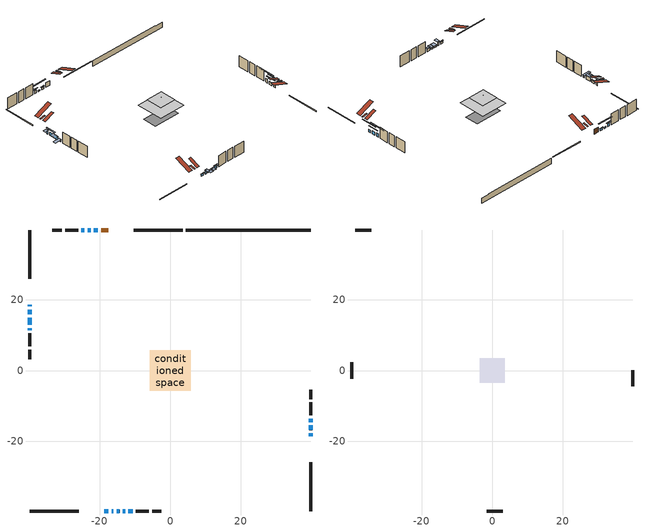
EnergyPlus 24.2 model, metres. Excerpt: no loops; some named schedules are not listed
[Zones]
conditioned space
 floor adiabatic (AdiabaticFloorConstruction): -5.8,-5.8 -5.8,5.8 5.8,5.8 5.8,-5.8 z3.05
 floor foundation (Slab1 construction): -5.87,-2.97 -5.87,2.97 5.87,2.97 5.87,-2.97 z-1.83
 wall outside (RimJoist1 construction): 3.52,39.81 -10.35,39.81 / -39.81,-39.81 -25.94,-39.81 / -39.81,39.81 -39.81,25.94 / 39.81,-39.81 39.81,-25.94 z0.61:0.91
 wall outside (AdiabaticWallConstruction 1): -17.64,39.81 -19.61,39.81 z0.61:2.64
 wall outside (AdiabaticWallConstruction): -39.81,18.65 -39.81,18.17 / -16.6,-39.81 -16.12,-39.81 / 39.81,-14.61 39.81,-13.64 z0.61:2.21; 39.81,-18.65 39.81,-17.79 z0.61:1.63; -39.81,17.24 -39.81,15.91 / 39.81,-16.86 39.81,-15.53 z0.61:1.93; -18.65,-39.81 -17.53,-39.81 / -20.53,39.81 -21.65,39.81 z0.61:1.37; -22.58,39.81 -23.4,39.81 / -15.19,-39.81 -14.38,-39.81 z0.61:1.15; -24.32,39.81 -25.19,39.81 z0.61:1.83; -39.81,14.99 -39.81,12.9 z0.61:2.13; -13.45,-39.81 -12.79,-39.81 z0.61:1.27; -39.81,11.98 -39.81,11.42 z0.61:1.43; -11.86,-39.81 -10.69,-39.81 z0.61:1.78
 wall outside (Wall1 construction): -26.11,39.81 -29.8,39.81 / -9.76,-39.81 -6.08,-39.81 / -39.81,10.49 -39.81,6.8 / 39.81,-12.71 39.81,-9.03 z0.61:5.49
 wall outside (Wall2 construction): -30.73,39.81 -33.38,39.81 / -5.15,-39.81 -2.5,-39.81 / -39.81,5.87 -39.81,3.23 / 39.81,-8.1 39.81,-5.45 z0.61:5.49
 wall foundation (FoundationWall1 construction): 4.45,39.81,-1.83 4.45,39.81,0.61 36.27,39.81,0.61 36.27,39.81,0.36 39.81,39.81,0.36 39.81,39.81,-1.83
 window (WindowConstruction 10): -39.81,18.65 -39.81,18.17 z0.61:2.21
 window (WindowConstruction 5): 39.81,-18.65 39.81,-17.79 z0.61:1.62
 window (WindowConstruction 6): -39.81,17.24 -39.81,15.92 z0.61:1.93
 window (WindowConstruction 7): -18.65,-39.81 -17.53,-39.81 z0.61:1.37
 window (WindowConstruction 8): 39.81,-16.86 39.81,-15.53 z0.61:1.93
 window (WindowConstruction 9): -20.53,39.81 -21.65,39.81 z0.61:1.37
 window (WindowConstruction 13): -22.58,39.81 -23.39,39.81 z0.61:1.14
 window (WindowConstruction 11): -16.6,-39.81 -16.12,-39.81 z0.61:2.21
 window (WindowConstruction 14): -15.19,-39.81 -14.38,-39.81 z0.61:1.14
 window (WindowConstruction 12): 39.81,-14.61 39.81,-13.64 z0.61:2.21
 window (WindowConstruction): -24.32,39.81 -25.19,39.81 z0.61:1.83
 window (WindowConstruction 1): -39.81,14.99 -39.81,12.9 z0.61:2.13
 window (WindowConstruction 2): -13.45,-39.81 -12.79,-39.81 z0.61:1.27
 window (WindowConstruction 3): -39.81,11.98 -39.81,11.42 z0.61:1.42
 window (WindowConstruction 4): -11.86,-39.81 -10.69,-39.81 z0.61:1.78
 door (Door): -17.64,39.81 -19.61,39.81 z0.61:2.64
 ceiling adiabatic (AdiabaticFloorConstruction): 5.8,-5.8 5.8,5.8 -5.8,5.8 -5.8,-5.8 z3.05
 roof outside (Roof3 construction): -16.71,39.81,5.49 -16.71,35.45,7.3 -15.53,35.45,7.3 -15.53,39.81,5.49; -19.58,-39.81,5.49 -19.58,-35.45,7.3 -20.76,-35.45,7.3 -20.76,-39.81,5.49; -39.81,19.58,5.49 -35.45,19.58,7.3 -35.45,20.76,7.3 -39.81,20.76,5.49; 39.81,-19.58,5.49 35.45,-19.58,7.3 35.45,-20.76,7.3 39.81,-20.76,5.49
attic - vented
 floor to conditioned space (Floor1 construction Reversed): -3.54,-3.54 -3.54,3.54 3.54,3.54 3.54,-3.54 z5.49
 floor to conditioned space (Floor2 construction Reversed): -1.08,-1.08 -1.08,1.08 1.08,1.08 1.08,-1.08 z5.49
 wall outside (Wall3 construction): -34.3,39.81 -38.88,39.81 / -1.57,-39.81 3,-39.81 / -39.81,2.3 -39.81,-2.28 / 39.81,-4.52 39.81,0.05 z0.61:5.49
 roof outside (Roof1 construction): -13.12,39.81,5.49 -13.12,33,8.32 -11.28,33,8.32 -11.28,39.81,5.49; -23.16,-39.81,5.49 -23.16,-33,8.32 -25.01,-33,8.32 -25.01,-39.81,5.49; -39.81,23.16,5.49 -33,23.16,8.32 -33,25.01,8.32 -39.81,25.01,5.49; 39.81,-23.16,5.49 33,-23.16,8.32 33,-25.01,8.32 39.81,-25.01,5.49
 roof outside (Roof2 construction): -14.6,39.81,5.49 -14.6,37.68,6.02 -14.05,37.68,6.02 -14.05,39.81,5.49; -21.69,-39.81,5.49 -21.69,-37.68,6.02 -22.23,-37.68,6.02 -22.23,-39.81,5.49; -39.81,21.69,5.49 -37.68,21.69,6.02 -37.68,22.23,6.02 -39.81,22.23,5.49; 39.81,-21.69,5.49 37.68,-21.69,6.02 37.68,-22.23,6.02 39.81,-22.23,5.49
shading: -39.81,17.87 -39.81,18.95 -41.33,18.95 -41.33,17.87 z2.51; 39.81,-14.74 39.81,-21.7 40.11,-21.7 40.11,-14.74 z4.68; -39.81,14.39 -39.81,18.76 -40.11,18.76 -40.11,14.39 z3.45; -17.23,-39.81 -18.95,-39.81 -18.95,-40.11 -17.23,-40.11 z1.67; 39.81,-14.01 39.81,-18.38 40.11,-18.38 40.11,-14.01 z3.45; -21.95,39.81 -20.24,39.81 -20.24,40.11 -21.95,40.11 z1.67; -26.44,39.81 -19.53,39.81 -19.53,40.11 -26.44,40.11 z4.19; -15.82,-39.81 -16.9,-39.81 -16.9,-41.33 -15.82,-41.33 z2.51; -14.08,-39.81 -15.49,-39.81 -15.49,-41.33 -14.08,-41.33 z1.44; 39.81,-10.59 39.81,-17.66 40.11,-17.66 40.11,-10.59 z5.26; -25.8,39.81 -23.71,39.81 -23.71,40.11 -25.8,40.11 z2.44; -39.81,12.61 -39.81,15.28 -41.33,15.28 -41.33,12.61 z2.43; -12.49,-39.81 -13.75,-39.81 -13.75,-41.33 -12.49,-41.33 z1.57; -39.81,11.12 -39.81,12.27 -42.86,12.27 -42.86,11.12 z1.72; -10.39,-39.81 -12.16,-39.81 -12.16,-40.42 -10.39,-40.42 z2.08
[Building]
Building 1: Terrain=Suburbs
[Site:Location]
Quebec Intl AP_QC: Latitude {deg}=46.8; Longitude {deg}=-71.38; Time Zone {hr}=-5; Elevation {m}=74; Keep Site Location Information=Yes
[Site:GroundTemperature:Shallow]
0.0108218, -2.24938, -2.43038, -1.3578, 2.94801, 7.23376, 10.9493, 13.303, 13.5029, 11.5886, 7.96783, 3.81355
[Site:WaterMainsTemperature]
Calculation Method=Schedule; Temperature Schedule=mains temperature schedule
[Material] Roughness=Rough; Thermal Absorptance=0.9
Name | Thickness {m} | Conductivity {W/m-K} | Density {kg/m3} | Specific Heat {J/kg-K} | Solar Absorptance | Visible Absorptance
asphalt or fiberglass shingles | 0.00635 | 0.162714 | 1121.4 | 1465.45 | 0.4 | 0.4
ceiling loosefill ins | 0.169333 | 0.0480833 | 16.02 | 1046.75 | 0.7 | 0.7
ceiling stud and cavity | 0.1397 | 0.0765803 | 65.682 | 1177.47 | 0.7 | 0.7
ceiling stud and cavity 1 | 0.1397 | 0.0771013 | 65.682 | 1177.47 | 0.7 | 0.7
concrete 4.0 in. | 0.1016 | 1.803125 | 2242.8 | 837.4 | 0.7 | 0.7
concrete 8.0 in. | 0.2032 | 1.803125 | 2242.8 | 837.4 | 0.7 | 0.7
door material | 0.04445 | 0.053851 | 512.64 | 1214.23 | 0.7 | 0.7
exterior vertical ins | 0.0536725 | 0.029427 | 32.04 | 1214.23 | 0.7 | 0.7
floor covering | 0.0127 | 0.0433444 | 54.468 | 1339.84 | 0.6 | 0.6
floor rigid ins; wall rigid ins 1 | 0.512978 | 0.029427 | 32.04 | 1214.23 | 0.7 | 0.7
floor stud and cavity | 0.1397 | 1.75129 | 37.0049 | 1207.88 | 0.7 | 0.7
furniture material conditioned space 1 | 0.1524 | 0.115458 | 640.8 | 1214.23 | 0.6 | 0.6
gypsum board | 0.0127 | 0.160291 | 801 | 837.4 | 0.6 | 0.6
gypsum board 1 | 0.0127 | 0.160291 | 801 | 837.4 | 0.7 | 0.7
osb sheathing 0.5 in. | 0.0127 | 0.115458 | 512.64 | 1214.23 | 0.7 | 0.7
osb sheathing 0.75 in. | 0.01905 | 0.115458 | 512.64 | 1214.23 | 0.7 | 0.7
osb sheathing 2.0 in. | 0.0508 | 0.115458 | 512.64 | 1214.23 | 0.7 | 0.7
rim joist rigid ins; wall rigid ins | 0.051816 | 0.029427 | 32.04 | 1214.23 | 0.7 | 0.7
rim joist stud and cavity | 0.0508 | 0.04374 | 125.044 | 1163.47 | 0.6 | 0.6
roof rigid ins | 0.103632 | 0.029427 | 32.04 | 1214.23 | 0.7 | 0.7
roof stud and cavity | 0.2032 | 0.176859 | 78.34581 | 1123.46 | 0.7 | 0.7
slab rigid ins | 0.0259096 | 0.029427 | 32.04 | 1214.23 | 0.7 | 0.7
wall stud and cavity | 0.1397 | 0.14193 | 139.0536 | 1170.24 | 0.7 | 0.7
wall stud and cavity 1 | 0.1397 | 0.150263 | 139.0536 | 1170.24 | 0.7 | 0.7
wall stud and cavity 2 | 0.0889 | 6.1454 | 50.32683 | 1063.81 | 0.6 | 0.6
wall stud and cavity 3 | 0.0889 | 0.380278 | 52.3479 | 1209.89 | 0.7 | 0.7
wall stud and cavity 4 | 0.0889 | 0.391764 | 83.0341 | 1211.67 | 0.7 | 0.7
wood siding | 0.0254 | 0.102417 | 544.68 | 1172.36 | 0.4 | 0.4
wood siding 1 | 0.00254 | 0.102417 | 544.68 | 1172.36 | 0.4 | 0.4
wood siding 2; wood siding 3; wood siding 4 | 0.0254 | 0.102417 | 544.68 | 1172.36 | 0.7 | 0.7
[WindowMaterial:SimpleGlazingSystem]
Name | U-Factor {W/m2-K} | Solar Heat Gain Coefficient
WindowMaterial | 2.84808 | 0.57
WindowMaterial 1 | 2.77314 | 0.65
WindowMaterial 2 | 2.881585 | 0.59
WindowMaterial 3 | 2.92303 | 0.48
WindowMaterial 4 | 2.824805 | 0.6
WindowMaterial 5 | 2.86058 | 0.56
WindowMaterial 6 | 2.87534 | 0.54
WindowMaterial 7 | 2.92644 | 0.48
WindowMaterial 8 | 2.986628 | 0.61
WindowMaterial 9 | 2.98209 | 0.43
[Construction]
AdiabaticFloorConstruction: floor stud and cavity, floor rigid ins, osb sheathing 0.75 in., floor covering
AdiabaticWallConstruction: wood siding 3, wall rigid ins 1, wall stud and cavity 3, gypsum board
AdiabaticWallConstruction 1: wood siding 4, wall rigid ins 1, wall stud and cavity 3, gypsum board
Door: door material
Floor1 construction Reversed: gypsum board, ceiling stud and cavity, ceiling loosefill ins
Floor2 construction Reversed: gypsum board, ceiling stud and cavity 1, ceiling loosefill ins
FoundationWall1 construction: concrete 8.0 in., gypsum board 1
furniture construction conditioned space 1: furniture material conditioned space 1
PartitionWallConstruction: gypsum board, wall stud and cavity 4, gypsum board
RimJoist1 construction: wood siding 2, rim joist rigid ins, osb sheathing 2.0 in., rim joist stud and cavity
Roof1 construction; Roof2 construction: asphalt or fiberglass shingles
Roof3 construction: asphalt or fiberglass shingles, roof rigid ins, osb sheathing 0.75 in., roof stud and cavity, gypsum board
Slab1 construction: slab rigid ins, concrete 4.0 in.
Wall1 construction: wood siding, wall rigid ins, osb sheathing 0.5 in., wall stud and cavity, gypsum board
Wall2 construction: wood siding, wall rigid ins, osb sheathing 0.5 in., wall stud and cavity 1, gypsum board
Wall3 construction: wood siding 1, wall stud and cavity 2
WindowConstruction: WindowMaterial
WindowConstruction 1: WindowMaterial 1
WindowConstruction 10; WindowConstruction 11; WindowConstruction 12: WindowMaterial 8
WindowConstruction 13; WindowConstruction 14: WindowMaterial 9
WindowConstruction 2: WindowMaterial 2
WindowConstruction 3: WindowMaterial 3
WindowConstruction 4: WindowMaterial 4
WindowConstruction 5: WindowMaterial 5
WindowConstruction 6; WindowConstruction 8: WindowMaterial 6
WindowConstruction 7; WindowConstruction 9: WindowMaterial 7
[Zone] Multiplier=1; Part of Total Floor Area=Yes
Name | Volume {m3}
attic - vented | 21.3923
conditioned space | 493.7
[Space]
Name | Zone | Volume {m3}
attic - vented 1 | attic - vented | 21.3923
conditioned space 1 | conditioned space | 493.7
[ZoneInfiltration:EffectiveLeakageArea]
infil attic - vented 1: Zone or Space=attic - vented 1; Schedule=Always On Discrete; Effective Air Leakage Area {cm2}=2024.12; Stack Coefficient=0.0005363; Wind Coefficient=1.56467e-05
[ZoneMixing]
whole house fan mix: Zone or Space=attic - vented; Schedule=Always On Continuous; Design Flow Rate Calculation Method=Flow/Zone; Design Flow Rate {m3/s}=0; Source Zone or Space=conditioned space
[SurfaceProperty:ExposedFoundationPerimeter]
Slab1: Exposed Perimeter Calculation Method=TotalExposedPerimeter; Total Exposed Perimeter {m}=35.357
[InternalMass] Zone or ZoneList=conditioned space; Space or SpaceList=conditioned space 1
Name | Construction | Surface Area {m2}
furniture mass conditioned space 1 | furniture construction conditioned space 1 | 81.7599
partition wall mass | PartitionWallConstruction | 204.4
[Lights]
interior lighting: Zone or ZoneList or Space or SpaceList=conditioned space 1; Schedule=interior lighting schedule; Design Level Calculation Method=LightingLevel; Lighting Level {W}=343.2; Return Air Fraction=0; Fraction Radiant=0.6; Fraction Visible=0.2; Fraction Replaceable=1
[People]
occupants: Zone or ZoneList or Space or SpaceList=conditioned space 1; Number of People Schedule=occupants schedule; Number of People Calculation Method=People; Number of People=3; Fraction Radiant=0.314171; Sensible Heat Fraction=0.56303; Activity Level Schedule=occupants activity schedule; Carbon Dioxide Generation Rate {m3/s-W}=0; Enable ASHRAE 55 Comfort Warnings=No; Mean Radiant Temperature Calculation Type=EnclosureAveraged
[ElectricEquipment] Zone or ZoneList or Space or SpaceList=conditioned space 1; Design Level Calculation Method=EquipmentLevel
Name | Schedule | Design Level {W} | Fraction Latent | Fraction Radiant | Fraction Lost
clothes dryer | clothes dryer schedule | 140.772 | 0.015 | 0.081 | 0.85
clothes washer | clothes washer schedule | 32.1985 | 0.03 | 0.162 | 0.7
cooking range | cooking range schedule | 215.147 | 0.08 | 0.432 | 0.2
dishwasher | dishwasher schedule | 66.8632 | 0.3 | 0.18 | 0.4
fridge | fridge schedule | 72.9452 | 0 | 0.6 | 0
mech vent bath fan 0 | mech vent bath fan 0 schedule | 25.1 | 0 | 0 | 1
mech vent bath fan 1 | mech vent bath fan 1 schedule | 25.1 | 0 | 0 | 1
mech vent house fan | mech vent house fan schedule | 0 | 0 | 0 | 1
mech vent house fan cfis | mech vent house fan cfis schedule | 0 | 0 | 0 | 0
mech vent range fan 0 | mech vent range fan 0 schedule | 57 | 0 | 0 | 1
misc plug loads | misc plug loads schedule | 494.7 | 0.045 | 0.513 | 0.1
whole house fan | Always On Discrete | 0 | 0 | 0 | 1
[OtherEquipment] Zone or ZoneList or Space or SpaceList=conditioned space 1; Design Level Calculation Method=EquipmentLevel
Name | Fuel Type | Schedule | Design Level {W} | Fraction Latent | Fraction Radiant | Fraction Lost
clothes dryer 1 | Electricity | clothes dryer schedule | 0 | 0.015 | 0.081 | 0.85
cooking range 1 | Electricity | cooking range schedule | 0 | 0.08 | 0.432 | 0.2
general water use latent | None | general water use schedule | 62.594 | 1 | 0 | 0
general water use sensible | None | general water use schedule | -61.6891 | 0 | 0.6 | 0
mech vent house fan latent load | None | Always On Discrete | 0 | 1 | 0 | 0
mech vent house fan sensible load | None | Always On Discrete | 0 | 0 | 0 | 0
water heater energy adjustment1 | Electricity | Always On Discrete | 0.01 | 0 | 0 | 1
[ZoneInfiltration:DesignFlowRate] Zone or ZoneList or Space or SpaceList=conditioned space 1; Schedule=Always On Discrete; Design Flow Rate Calculation Method=Flow/Zone; Design Flow Rate {m3/s}=0
infil flow; natural vent flow; whole house fan flow
[Foundation:Kiva]
Foundation Kiva 1: Initial Indoor Air Temperature {C}=18; Wall Height Above Grade {m}=0.609996; Wall Depth Below Slab {m}=0.2032; Custom Block Material Name 1=exterior vertical ins; Custom Block Depth 1 {m}=2.43998; Custom Block X Position 1 {m}=0.2159; Custom Block Z Position 1 {m}=0
[Foundation:Kiva:Settings]
Soil Conductivity {W/m-K}=0.849921; Soil Density {kg/m3}=1842.3; Soil Specific Heat {J/kg-K}=418.7; Ground Solar Absorptivity=0.9; Ground Thermal Absorptivity=0.9; Ground Surface Roughness {m}=0.03; Far-Field Width {m}=40; Deep-Ground Boundary Condition=ZeroFlux; Deep-Ground Depth {m}=40; Minimum Cell Dimension {m}=0.2; Maximum Cell Growth Coefficient=3; Simulation Timestep=Timestep
[Exterior:Lights]
exterior lighting: Schedule=exterior lighting schedule; Design Level {W}=75.6
[Schedule:Constant]
Name | Hourly Value
Always On Continuous; mech vent house fan schedule; mech vent house fan cfis schedule; Always On Discrete | 1
occupants activity schedule | 117.228
fridge schedule | 0
[Schedule:Week:Daily]
interior lighting schedule Week Rule - Jan1-Jan27: interior lighting schedule day, interior lighting schedule day, interior lighting schedule day, interior lighting schedule day, interior lighting schedule day, interior lighting schedule day, interior lighting schedule day, interior lighting schedule default day, interior lighting schedule default day, interior lighting schedule default day, interior lighting schedule default day, interior lighting schedule default day
interior lighting schedule Week Rule - Jan28-Feb3: interior lighting schedule day, interior lighting schedule day, interior lighting schedule day, interior lighting schedule day, interior lighting schedule day 1, interior lighting schedule day 1, interior lighting schedule day 1, interior lighting schedule default day, interior lighting schedule default day, interior lighting schedule default day, interior lighting schedule default day, interior lighting schedule default day
interior lighting schedule Week Rule - Feb4-Feb24: interior lighting schedule day 1, interior lighting schedule day 1, interior lighting schedule day 1, interior lighting schedule day 1, interior lighting schedule day 1, interior lighting schedule day 1, interior lighting schedule day 1, interior lighting schedule default day, interior lighting schedule default day, interior lighting schedule default day, interior lighting schedule default day, interior lighting schedule default day
interior lighting schedule Week Rule - Feb25-Mar3: interior lighting schedule day 1, interior lighting schedule day 1, interior lighting schedule day 1, interior lighting schedule day 1, interior lighting schedule day 2, interior lighting schedule day 2, interior lighting schedule day 2, interior lighting schedule default day, interior lighting schedule default day, interior lighting schedule default day, interior lighting schedule default day, interior lighting schedule default day
interior lighting schedule Week Rule - Mar4-Mar31: interior lighting schedule day 2, interior lighting schedule day 2, interior lighting schedule day 2, interior lighting schedule day 2, interior lighting schedule day 2, interior lighting schedule day 2, interior lighting schedule day 2, interior lighting schedule default day, interior lighting schedule default day, interior lighting schedule default day, interior lighting schedule default day, interior lighting schedule default day
interior lighting schedule Week Rule - Apr1-Apr28: interior lighting schedule day 3, interior lighting schedule day 3, interior lighting schedule day 3, interior lighting schedule day 3, interior lighting schedule day 3, interior lighting schedule day 3, interior lighting schedule day 3, interior lighting schedule default day, interior lighting schedule default day, interior lighting schedule default day, interior lighting schedule default day, interior lighting schedule default day
interior lighting schedule Week Rule - Apr29-May5: interior lighting schedule day 3, interior lighting schedule day 3, interior lighting schedule day 4, interior lighting schedule day 4, interior lighting schedule day 4, interior lighting schedule day 4, interior lighting schedule day 4, interior lighting schedule default day, interior lighting schedule default day, interior lighting schedule default day, interior lighting schedule default day, interior lighting schedule default day
interior lighting schedule Week Rule - May6-May26: interior lighting schedule day 4, interior lighting schedule day 4, interior lighting schedule day 4, interior lighting schedule day 4, interior lighting schedule day 4, interior lighting schedule day 4, interior lighting schedule day 4, interior lighting schedule default day, interior lighting schedule default day, interior lighting schedule default day, interior lighting schedule default day, interior lighting schedule default day
interior lighting schedule Week Rule - May27-Jun2: interior lighting schedule day 4, interior lighting schedule day 4, interior lighting schedule day 4, interior lighting schedule day 4, interior lighting schedule day 4, interior lighting schedule day 5, interior lighting schedule day 5, interior lighting schedule default day, interior lighting schedule default day, interior lighting schedule default day, interior lighting schedule default day, interior lighting schedule default day
interior lighting schedule Week Rule - Jun3-Jun30: interior lighting schedule day 5, interior lighting schedule day 5, interior lighting schedule day 5, interior lighting schedule day 5, interior lighting schedule day 5, interior lighting schedule day 5, interior lighting schedule day 5, interior lighting schedule default day, interior lighting schedule default day, interior lighting schedule default day, interior lighting schedule default day, interior lighting schedule default day
interior lighting schedule Week Rule - Jul1-Jul28: interior lighting schedule day 6, interior lighting schedule day 6, interior lighting schedule day 6, interior lighting schedule day 6, interior lighting schedule day 6, interior lighting schedule day 6, interior lighting schedule day 6, interior lighting schedule default day, interior lighting schedule default day, interior lighting schedule default day, interior lighting schedule default day, interior lighting schedule default day
interior lighting schedule Week Rule - Jul29-Aug4: interior lighting schedule day 6, interior lighting schedule day 6, interior lighting schedule day 6, interior lighting schedule day 7, interior lighting schedule day 7, interior lighting schedule day 7, interior lighting schedule day 7, interior lighting schedule default day, interior lighting schedule default day, interior lighting schedule default day, interior lighting schedule default day, interior lighting schedule default day
interior lighting schedule Week Rule - Aug5-Aug25: interior lighting schedule day 7, interior lighting schedule day 7, interior lighting schedule day 7, interior lighting schedule day 7, interior lighting schedule day 7, interior lighting schedule day 7, interior lighting schedule day 7, interior lighting schedule default day, interior lighting schedule default day, interior lighting schedule default day, interior lighting schedule default day, interior lighting schedule default day
interior lighting schedule Week Rule - Aug26-Sep1: interior lighting schedule day 7, interior lighting schedule day 7, interior lighting schedule day 7, interior lighting schedule day 7, interior lighting schedule day 7, interior lighting schedule day 7, interior lighting schedule day 8, interior lighting schedule default day, interior lighting schedule default day, interior lighting schedule default day, interior lighting schedule default day, interior lighting schedule default day
interior lighting schedule Week Rule - Sep2-Sep29: interior lighting schedule day 8, interior lighting schedule day 8, interior lighting schedule day 8, interior lighting schedule day 8, interior lighting schedule day 8, interior lighting schedule day 8, interior lighting schedule day 8, interior lighting schedule default day, interior lighting schedule default day, interior lighting schedule default day, interior lighting schedule default day, interior lighting schedule default day
interior lighting schedule Week Rule - Sep30-Oct6: interior lighting schedule day 8, interior lighting schedule day 9, interior lighting schedule day 9, interior lighting schedule day 9, interior lighting schedule day 9, interior lighting schedule day 9, interior lighting schedule day 9, interior lighting schedule default day, interior lighting schedule default day, interior lighting schedule default day, interior lighting schedule default day, interior lighting schedule default day
interior lighting schedule Week Rule - Oct7-Oct27: interior lighting schedule day 9, interior lighting schedule day 9, interior lighting schedule day 9, interior lighting schedule day 9, interior lighting schedule day 9, interior lighting schedule day 9, interior lighting schedule day 9, interior lighting schedule default day, interior lighting schedule default day, interior lighting schedule default day, interior lighting schedule default day, interior lighting schedule default day
interior lighting schedule Week Rule - Oct28-Nov3: interior lighting schedule day 9, interior lighting schedule day 9, interior lighting schedule day 9, interior lighting schedule day 9, interior lighting schedule day 10, interior lighting schedule day 10, interior lighting schedule day 10, interior lighting schedule default day, interior lighting schedule default day, interior lighting schedule default day, interior lighting schedule default day, interior lighting schedule default day
interior lighting schedule Week Rule - Nov4-Nov24: interior lighting schedule day 10, interior lighting schedule day 10, interior lighting schedule day 10, interior lighting schedule day 10, interior lighting schedule day 10, interior lighting schedule day 10, interior lighting schedule day 10, interior lighting schedule default day, interior lighting schedule default day, interior lighting schedule default day, interior lighting schedule default day, interior lighting schedule default day
interior lighting schedule Week Rule - Nov25-Dec1: interior lighting schedule day 10, interior lighting schedule day 10, interior lighting schedule day 10, interior lighting schedule day 10, interior lighting schedule day 10, interior lighting schedule day 10, interior lighting schedule day 11, interior lighting schedule default day, interior lighting schedule default day, interior lighting schedule default day, interior lighting schedule default day, interior lighting schedule default day
interior lighting schedule Week Rule - Dec2-Dec31: interior lighting schedule day 11, interior lighting schedule day 11, interior lighting schedule day 11, interior lighting schedule day 11, interior lighting schedule day 11, interior lighting schedule day 11, interior lighting schedule day 11, interior lighting schedule default day, interior lighting schedule default day, interior lighting schedule default day, interior lighting schedule default day, interior lighting schedule default day
occupants schedule Week Rule - Jan1-Dec31: occupants schedule day, occupants schedule day, occupants schedule day, occupants schedule day, occupants schedule day, occupants schedule day, occupants schedule day, occupants schedule default day, occupants schedule default day, occupants schedule default day, occupants schedule default day, occupants schedule default day
clothes dryer schedule Week Rule - Jan1-Dec31: clothes dryer schedule day, clothes dryer schedule day, clothes dryer schedule day, clothes dryer schedule day, clothes dryer schedule day, clothes dryer schedule day, clothes dryer schedule day, clothes dryer schedule default day, clothes dryer schedule default day, clothes dryer schedule default day, clothes dryer schedule default day, clothes dryer schedule default day
clothes washer schedule Week Rule - Jan1-Dec31: clothes washer schedule day, clothes washer schedule day, clothes washer schedule day, clothes washer schedule day, clothes washer schedule day, clothes washer schedule day, clothes washer schedule day, clothes washer schedule default day, clothes washer schedule default day, clothes washer schedule default day, clothes washer schedule default day, clothes washer schedule default day
cooking range schedule Week Rule - Jan1-Dec31: cooking range schedule day, cooking range schedule day, cooking range schedule day, cooking range schedule day, cooking range schedule day, cooking range schedule day, cooking range schedule day, cooking range schedule default day, cooking range schedule default day, cooking range schedule default day, cooking range schedule default day, cooking range schedule default day
dishwasher schedule Week Rule - Jan1-Dec31: dishwasher schedule day, dishwasher schedule day, dishwasher schedule day, dishwasher schedule day, dishwasher schedule day, dishwasher schedule day, dishwasher schedule day, dishwasher schedule default day, dishwasher schedule default day, dishwasher schedule default day, dishwasher schedule default day, dishwasher schedule default day
mech vent bath fan 0 schedule Week Rule - Jan1-Dec31: mech vent bath fan 0 schedule day, mech vent bath fan 0 schedule day, mech vent bath fan 0 schedule day, mech vent bath fan 0 schedule day, mech vent bath fan 0 schedule day, mech vent bath fan 0 schedule day, mech vent bath fan 0 schedule day, mech vent bath fan 0 schedule default day, mech vent bath fan 0 schedule default day, mech vent bath fan 0 schedule default day, mech vent bath fan 0 schedule default day, mech vent bath fan 0 schedule default day
mech vent bath fan 1 schedule Week Rule - Jan1-Dec31: mech vent bath fan 1 schedule day, mech vent bath fan 1 schedule day, mech vent bath fan 1 schedule day, mech vent bath fan 1 schedule day, mech vent bath fan 1 schedule day, mech vent bath fan 1 schedule day, mech vent bath fan 1 schedule day, mech vent bath fan 1 schedule default day, mech vent bath fan 1 schedule default day, mech vent bath fan 1 schedule default day, mech vent bath fan 1 schedule default day, mech vent bath fan 1 schedule default day
mech vent range fan 0 schedule Week Rule - Jan1-Dec31: mech vent range fan 0 schedule day, mech vent range fan 0 schedule day, mech vent range fan 0 schedule day, mech vent range fan 0 schedule day, mech vent range fan 0 schedule day, mech vent range fan 0 schedule day, mech vent range fan 0 schedule day, mech vent range fan 0 schedule default day, mech vent range fan 0 schedule default day, mech vent range fan 0 schedule default day, mech vent range fan 0 schedule default day, mech vent range fan 0 schedule default day
misc plug loads schedule Week Rule - Jan1-Dec31: misc plug loads schedule day, misc plug loads schedule day, misc plug loads schedule day, misc plug loads schedule day, misc plug loads schedule day, misc plug loads schedule day, misc plug loads schedule day, misc plug loads schedule default day, misc plug loads schedule default day, misc plug loads schedule default day, misc plug loads schedule default day, misc plug loads schedule default day
general water use schedule Week Rule - Jan1-Dec31: general water use schedule day, general water use schedule day, general water use schedule day, general water use schedule day, general water use schedule day, general water use schedule day, general water use schedule day, general water use schedule default day, general water use schedule default day, general water use schedule default day, general water use schedule default day, general water use schedule default day
exterior lighting schedule Week Rule - Jan1-Jan27: exterior lighting schedule day, exterior lighting schedule day, exterior lighting schedule day, exterior lighting schedule day, exterior lighting schedule day, exterior lighting schedule day, exterior lighting schedule day, exterior lighting schedule default day, exterior lighting schedule default day, exterior lighting schedule default day, exterior lighting schedule default day, exterior lighting schedule default day
exterior lighting schedule Week Rule - Jan28-Feb3: exterior lighting schedule day, exterior lighting schedule day, exterior lighting schedule day, exterior lighting schedule day, exterior lighting schedule day 1, exterior lighting schedule day 1, exterior lighting schedule day 1, exterior lighting schedule default day, exterior lighting schedule default day, exterior lighting schedule default day, exterior lighting schedule default day, exterior lighting schedule default day
exterior lighting schedule Week Rule - Feb4-Feb24: exterior lighting schedule day 1, exterior lighting schedule day 1, exterior lighting schedule day 1, exterior lighting schedule day 1, exterior lighting schedule day 1, exterior lighting schedule day 1, exterior lighting schedule day 1, exterior lighting schedule default day, exterior lighting schedule default day, exterior lighting schedule default day, exterior lighting schedule default day, exterior lighting schedule default day
exterior lighting schedule Week Rule - Feb25-Mar3: exterior lighting schedule day 1, exterior lighting schedule day 1, exterior lighting schedule day 1, exterior lighting schedule day 1, exterior lighting schedule day 2, exterior lighting schedule day 2, exterior lighting schedule day 2, exterior lighting schedule default day, exterior lighting schedule default day, exterior lighting schedule default day, exterior lighting schedule default day, exterior lighting schedule default day
exterior lighting schedule Week Rule - Mar4-Mar31: exterior lighting schedule day 2, exterior lighting schedule day 2, exterior lighting schedule day 2, exterior lighting schedule day 2, exterior lighting schedule day 2, exterior lighting schedule day 2, exterior lighting schedule day 2, exterior lighting schedule default day, exterior lighting schedule default day, exterior lighting schedule default day, exterior lighting schedule default day, exterior lighting schedule default day
exterior lighting schedule Week Rule - Apr1-Apr28: exterior lighting schedule day 3, exterior lighting schedule day 3, exterior lighting schedule day 3, exterior lighting schedule day 3, exterior lighting schedule day 3, exterior lighting schedule day 3, exterior lighting schedule day 3, exterior lighting schedule default day, exterior lighting schedule default day, exterior lighting schedule default day, exterior lighting schedule default day, exterior lighting schedule default day
exterior lighting schedule Week Rule - Apr29-May5: exterior lighting schedule day 3, exterior lighting schedule day 3, exterior lighting schedule day 4, exterior lighting schedule day 4, exterior lighting schedule day 4, exterior lighting schedule day 4, exterior lighting schedule day 4, exterior lighting schedule default day, exterior lighting schedule default day, exterior lighting schedule default day, exterior lighting schedule default day, exterior lighting schedule default day
exterior lighting schedule Week Rule - May6-May26: exterior lighting schedule day 4, exterior lighting schedule day 4, exterior lighting schedule day 4, exterior lighting schedule day 4, exterior lighting schedule day 4, exterior lighting schedule day 4, exterior lighting schedule day 4, exterior lighting schedule default day, exterior lighting schedule default day, exterior lighting schedule default day, exterior lighting schedule default day, exterior lighting schedule default day
exterior lighting schedule Week Rule - May27-Jun2: exterior lighting schedule day 4, exterior lighting schedule day 4, exterior lighting schedule day 4, exterior lighting schedule day 4, exterior lighting schedule day 4, exterior lighting schedule day 5, exterior lighting schedule day 5, exterior lighting schedule default day, exterior lighting schedule default day, exterior lighting schedule default day, exterior lighting schedule default day, exterior lighting schedule default day
exterior lighting schedule Week Rule - Jun3-Jun30: exterior lighting schedule day 5, exterior lighting schedule day 5, exterior lighting schedule day 5, exterior lighting schedule day 5, exterior lighting schedule day 5, exterior lighting schedule day 5, exterior lighting schedule day 5, exterior lighting schedule default day, exterior lighting schedule default day, exterior lighting schedule default day, exterior lighting schedule default day, exterior lighting schedule default day
[Schedule:Year]
interior lighting schedule: interior lighting schedule Week Rule - Jan1-Jan27, 1, 1, 1, 27, interior lighting schedule Week Rule - Jan28-Feb3, 1, 28, 2, 3, interior lighting schedule Week Rule - Feb4-Feb24, 2, 4, 2, 24, interior lighting schedule Week Rule - Feb25-Mar3, 2, 25, 3, 3, interior lighting schedule Week Rule - Mar4-Mar31, 3, 4, 3, 31, interior lighting schedule Week Rule - Apr1-Apr28, 4, 1, 4, 28, interior lighting schedule Week Rule - Apr29-May5, 4, 29, 5, 5, interior lighting schedule Week Rule - May6-May26, 5, 6, 5, 26, interior lighting schedule Week Rule - May27-Jun2, 5, 27, 6, 2, interior lighting schedule Week Rule - Jun3-Jun30, 6, 3, 6, 30, interior lighting schedule Week Rule - Jul1-Jul28, 7, 1, 7, 28, interior lighting schedule Week Rule - Jul29-Aug4, 7, 29, 8, 4, interior lighting schedule Week Rule - Aug5-Aug25, 8, 5, 8, 25, interior lighting schedule Week Rule - Aug26-Sep1, 8, 26, 9, 1, interior lighting schedule Week Rule - Sep2-Sep29, 9, 2, 9, 29, interior lighting schedule Week Rule - Sep30-Oct6, 9, 30, 10, 6, interior lighting schedule Week Rule - Oct7-Oct27, 10, 7, 10, 27, interior lighting schedule Week Rule - Oct28-Nov3, 10, 28, 11, 3, interior lighting schedule Week Rule - Nov4-Nov24, 11, 4, 11, 24, interior lighting schedule Week Rule - Nov25-Dec1, 11, 25, 12, 1, interior lighting schedule Week Rule - Dec2-Dec31, 12, 2, 12, 31
occupants schedule: occupants schedule Week Rule - Jan1-Dec31, 1, 1, 12, 31
clothes dryer schedule: clothes dryer schedule Week Rule - Jan1-Dec31, 1, 1, 12, 31
clothes washer schedule: clothes washer schedule Week Rule - Jan1-Dec31, 1, 1, 12, 31
cooking range schedule: cooking range schedule Week Rule - Jan1-Dec31, 1, 1, 12, 31
dishwasher schedule: dishwasher schedule Week Rule - Jan1-Dec31, 1, 1, 12, 31
mech vent bath fan 0 schedule: mech vent bath fan 0 schedule Week Rule - Jan1-Dec31, 1, 1, 12, 31
mech vent bath fan 1 schedule: mech vent bath fan 1 schedule Week Rule - Jan1-Dec31, 1, 1, 12, 31
mech vent range fan 0 schedule: mech vent range fan 0 schedule Week Rule - Jan1-Dec31, 1, 1, 12, 31
misc plug loads schedule: misc plug loads schedule Week Rule - Jan1-Dec31, 1, 1, 12, 31
general water use schedule: general water use schedule Week Rule - Jan1-Dec31, 1, 1, 12, 31
exterior lighting schedule: exterior lighting schedule Week Rule - Jan1-Jan27, 1, 1, 1, 27, exterior lighting schedule Week Rule - Jan28-Feb3, 1, 28, 2, 3, exterior lighting schedule Week Rule - Feb4-Feb24, 2, 4, 2, 24, exterior lighting schedule Week Rule - Feb25-Mar3, 2, 25, 3, 3, exterior lighting schedule Week Rule - Mar4-Mar31, 3, 4, 3, 31, exterior lighting schedule Week Rule - Apr1-Apr28, 4, 1, 4, 28, exterior lighting schedule Week Rule - Apr29-May5, 4, 29, 5, 5, exterior lighting schedule Week Rule - May6-May26, 5, 6, 5, 26, exterior lighting schedule Week Rule - May27-Jun2, 5, 27, 6, 2, exterior lighting schedule Week Rule - Jun3-Jun30, 6, 3, 6, 30, exterior lighting schedule Week Rule - Jul1-Jul28, 7, 1, 7, 28, exterior lighting schedule Week Rule - Jul29-Aug4, 7, 29, 8, 4, exterior lighting schedule Week Rule - Aug5-Aug25, 8, 5, 8, 25, exterior lighting schedule Week Rule - Aug26-Sep1, 8, 26, 9, 1, exterior lighting schedule Week Rule - Sep2-Sep29, 9, 2, 9, 29, exterior lighting schedule Week Rule - Sep30-Oct6, 9, 30, 10, 6, exterior lighting schedule Week Rule - Oct7-Oct27, 10, 7, 10, 27, exterior lighting schedule Week Rule - Oct28-Nov3, 10, 28, 11, 3, exterior lighting schedule Week Rule - Nov4-Nov24, 11, 4, 11, 24, exterior lighting schedule Week Rule - Nov25-Dec1, 11, 25, 12, 1, exterior lighting schedule Week Rule - Dec2-Dec31, 12, 2, 12, 31
[Schedule:Compact]
mains temperature schedule: Through: 01/01, For: AllDays, Until: 24:00, 5.175, Through: 01/02, For: AllDays, Until: 24:00, 5.10167, Through: 01/03, For: AllDays, Until: 24:00, 5.02889, Through: 01/04, For: AllDays, Until: 24:00, 4.95778, Through: 01/05, For: AllDays, Until: 24:00, 4.88778, Through: 01/06, For: AllDays, Until: 24:00, 4.81833, Through: 01/07, For: AllDays, Until: 24:00, 4.75056, Through: 01/08, For: AllDays, Until: 24:00, 4.68389, Through: 01/09, For: AllDays, Until: 24:00, 4.61833, Through: 01/10, For: AllDays, Until: 24:00, 4.55389, Through: 01/11, For: AllDays, Until: 24:00, 4.49056, Through: 01/12, For: AllDays, Until: 24:00, 4.42889, Through: 01/13, For: AllDays, Until: 24:00, 4.36778, Through: 01/14, For: AllDays, Until: 24:00, 4.30889, Through: 01/15, For: AllDays, Until: 24:00, 4.25056, Through: 01/16, For: AllDays, Until: 24:00, 4.19389, Through: 01/17, For: AllDays, Until: 24:00, 4.13833, Through: 01/18, For: AllDays, Until: 24:00, 4.08444, Through: 01/19, For: AllDays, Until: 24:00, 4.03167, Through: 01/20, For: AllDays, Until: 24:00, 3.98056, Through: 01/21, For: AllDays, Until: 24:00, 3.93056, Through: 01/22, For: AllDays, Until: 24:00, 3.88222, Through: 01/23, For: AllDays, Until: 24:00, 3.835, Through: 01/24, For: AllDays, Until: 24:00, 3.78944, Through: 01/25, For: AllDays, Until: 24:00, 3.74556, Through: 01/26, For: AllDays, Until: 24:00, 3.70278, Through: 01/27, For: AllDays, Until: 24:00, 3.66167, Through: 01/28, For: AllDays, Until: 24:00, 3.62167, Through: 01/29, For: AllDays, Until: 24:00, 3.58389, Through: 01/30, For: AllDays, Until: 24:00, 3.54722, Through: 01/31, For: AllDays, Until: 24:00, 3.51167, Through: 02/01, For: AllDays, Until: 24:00, 3.47833, Through: 02/02, For: AllDays, Until: 24:00, 3.44611, Through: 02/03, For: AllDays, Until: 24:00, 3.41556, Through: 02/04, For: AllDays, Until: 24:00, 3.38667, Through: 02/05, For: AllDays, Until: 24:00, 3.35944, Through: 02/06, For: AllDays, Until: 24:00, 3.33389, Through: 02/07, For: AllDays, Until: 24:00, 3.30944, Through: 02/08, For: AllDays, Until: 24:00, 3.28667, Through: 02/09, For: AllDays, Until: 24:00, 3.26611, Through: 02/10, For: AllDays, Until: 24:00, 3.24667, Through: 02/11, For: AllDays, Until: 24:00, 3.22889, Through: 02/12, For: AllDays, Until: 24:00, 3.21278, Through: 02/13, For: AllDays, Until: 24:00, 3.19833, Through: 02/14, For: AllDays, Until: 24:00, 3.18556, Through: 02/15, For: AllDays, Until: 24:00, 3.17389, Through: 02/16, For: AllDays, Until: 24:00, 3.16444, Through: 02/17, For: AllDays, Until: 24:00, 3.15667, Through: 02/18, For: AllDays, Until: 24:00, 3.15056, Through: 02/19, For: AllDays, Until: 24:00, 3.14556, Through: 02/20, For: AllDays, Until: 24:00, 3.14278, Through: 02/21, For: AllDays, Until: 24:00, 3.14111, Through: 02/22, For: AllDays, Until: 24:00, 3.14167, Through: 02/23, For: AllDays, Until: 24:00, 3.14333, Through: 02/24, For: AllDays, Until: 24:00, 3.14722, Through: 02/25, For: AllDays, Until: 24:00, 3.15222, Through: 02/26, For: AllDays, Until: 24:00, 3.15944, Through: 02/27, For: AllDays, Until: 24:00, 3.16778, Through: 02/28, For: AllDays, Until: 24:00, 3.17778, Through: 03/01, For: AllDays, Until: 24:00, 3.18944, Through: 03/02, For: AllDays, Until: 24:00, 3.20333, Through: 03/03, For: AllDays, Until: 24:00, 3.21833, Through: 03/04, For: AllDays, Until: 24:00, 3.235, Through: 03/05, For: AllDays, Until: 24:00, 3.25333, Through: 03/06, For: AllDays, Until: 24:00, 3.27333, Through: 03/07, For: AllDays, Until: 24:00, 3.29444, Through: 03/08, For: AllDays, Until: 24:00, 3.31778, Through: 03/09, For: AllDays, Until: 24:00, 3.34222, Through: 03/10, For: AllDays, Until: 24:00, 3.36889, Through: 03/11, For: AllDays, Until: 24:00, 3.39667, Through: 03/12, For: AllDays, Until: 24:00, 3.42611, Through: 03/13, For: AllDays, Until: 24:00, 3.45722, Through: 03/14, For: AllDays, Until: 24:00, 3.49, Through: 03/15, For: AllDays, Until: 24:00, 3.52389, Through: 03/16, For: AllDays, Until: 24:00, 3.55944, Through: 03/17, For: AllDays, Until: 24:00, 3.59667, Through: 03/18, For: AllDays, Until: 24:00, 3.63556, Through: 03/19, For: AllDays, Until: 24:00, 3.67556, Through: 03/20, For: AllDays, Until: 24:00, 3.71722, Through: 03/21, For: AllDays, Until: 24:00, 3.76056, Through: 03/22, For: AllDays, Until: 24:00, 3.80556, Through: 03/23, For: AllDays, Until: 24:00, 3.85111, Through: 03/24, For: AllDays, Until: 24:00, 3.89889, Through: 03/25, For: AllDays, Until: 24:00, 3.94778, Through: 03/26, For: AllDays, Until: 24:00, 3.99833, Through: 03/27, For: AllDays, Until: 24:00, 4.05, Through: 03/28, For: AllDays, Until: 24:00, 4.10333, Through: 03/29, For: AllDays, Until: 24:00, 4.15778, Through: 03/30, For: AllDays, Until: 24:00, 4.21333, Through: 03/31, For: AllDays, Until: 24:00, 4.27056, Through: 04/01, For: AllDays, Until: 24:00, 4.32944, Through: 04/02, For: AllDays, Until: 24:00, 4.38889, Through: 04/03, For: AllDays, Until: 24:00, 4.45, Through: 04/04, For: AllDays, Until: 24:00, 4.51222, Through: 04/05, For: AllDays, Until: 24:00, 4.57611, Through: 04/06, For: AllDays, Until: 24:00, 4.64056, Through: 04/07, For: AllDays, Until: 24:00, 4.70667, Through: 04/08, For: AllDays, Until: 24:00, 4.77389, Through: 04/09, For: AllDays, Until: 24:00, 4.84222, Through: 04/10, For: AllDays, Until: 24:00, 4.91167, Through: 04/11, For: AllDays, Until: 24:00, 4.98278, Through: 04/12, For: AllDays, Until: 24:00, 5.05444, Through: 04/13, For: AllDays, Until: 24:00, 5.12722, Through: 04/14, For: AllDays, Until: 24:00, 5.20111, Through: 04/15, For: AllDays, Until: 24:00, 5.27611, Through: 04/16, For: AllDays, Until: 24:00, 5.35167, Through: 04/17, For: AllDays, Until: 24:00, 5.42889, Through: 04/18, For: AllDays, Until: 24:00, 5.50667, Through: 04/19, For: AllDays, Until: 24:00, 5.58556, Through: 04/20, For: AllDays, Until: 24:00, 5.665, Through: 04/21, For: AllDays, Until: 24:00, 5.74611, Through: 04/22, For: AllDays, Until: 24:00, 5.82722, Through: 04/23, For: AllDays, Until: 24:00, 5.91, Through: 04/24, For: AllDays, Until: 24:00, 5.99278, Through: 04/25, For: AllDays, Until: 24:00, 6.07722, Through: 04/26, For: AllDays, Until: 24:00, 6.16167, Through: 04/27, For: AllDays, Until: 24:00, 6.24722, Through: 04/28, For: AllDays, Until: 24:00, 6.33389, Through: 04/29, For: AllDays, Until: 24:00, 6.42056, Through: 04/30, For: AllDays, Until: 24:00, 6.50833, Through: 05/01, For: AllDays, Until: 24:00, 6.59667, Through: 05/02, For: AllDays, Until: 24:00, 6.68556, Through: 05/03, For: AllDays, Until: 24:00, 6.775, Through: 05/04, For: AllDays, Until: 24:00, 6.86556, Through: 05/05, For: AllDays, Until: 24:00, 6.95611, Through: 05/06, For: AllDays, Until: 24:00, 7.04722, Through: 05/07, For: AllDays, Until: 24:00, 7.13889, Through: 05/08, For: AllDays, Until: 24:00, 7.23111, Through: 05/09, For: AllDays, Until: 24:00, 7.32333, Through: 05/10, For: AllDays, Until: 24:00, 7.41667, Through: 05/11, For: AllDays, Until: 24:00, 7.51, Through: 05/12, For: AllDays, Until: 24:00, 7.60389, Through: 05/13, For: AllDays, Until: 24:00, 7.69778, Through: 05/14, For: AllDays, Until: 24:00, 7.79222, Through: 05/15, For: AllDays, Until: 24:00, 7.88667, Through: 05/16, For: AllDays, Until: 24:00, 7.98167, Through: 05/17, For: AllDays, Until: 24:00, 8.07667, Through: 05/18, For: AllDays, Until: 24:00, 8.17167, Through: 05/19, For: AllDays, Until: 24:00, 8.26722, Through: 05/20, For: AllDays, Until: 24:00, 8.36278, Through: 05/21, For: AllDays, Until: 24:00, 8.45833, Through: 05/22, For: AllDays, Until: 24:00, 8.55444, Through: 05/23, For: AllDays, Until: 24:00, 8.65, Through: 05/24, For: AllDays, Until: 24:00, 8.74611, Through: 05/25, For: AllDays, Until: 24:00, 8.84167, Through: 05/26, For: AllDays, Until: 24:00, 8.93722, Through: 05/27, For: AllDays, Until: 24:00, 9.03333, Through: 05/28, For: AllDays, Until: 24:00, 9.12889, Through: 05/29, For: AllDays, Until: 24:00, 9.22389, Through: 05/30, For: AllDays, Until: 24:00, 9.31944, Through: 05/31, For: AllDays, Until: 24:00, 9.41444, Through: 06/01, For: AllDays, Until: 24:00, 9.50944, Through: 06/02, For: AllDays, Until: 24:00, 9.60389, Through: 06/03, For: AllDays, Until: 24:00, 9.69833, Through: 06/04, For: AllDays, Until: 24:00, 9.79278, Through: 06/05, For: AllDays, Until: 24:00, 9.88667, Through: 06/06, For: AllDays, Until: 24:00, 9.98, Through: 06/07, For: AllDays, Until: 24:00, 10.0728, Through: 06/08, For: AllDays, Until: 24:00, 10.1656, Through: 06/09, For: AllDays, Until: 24:00, 10.2578, Through: 06/10, For: AllDays, Until: 24:00, 10.3494, Through: 06/11, For: AllDays, Until: 24:00, 10.4411, Through: 06/12, For: AllDays, Until: 24:00, 10.5317, Through: 06/13, For: AllDays, Until: 24:00, 10.6222, Through: 06/14, For: AllDays, Until: 24:00, 10.7117, Through: 06/15, For: AllDays, Until: 24:00, 10.8006, Through: 06/16, For: AllDays, Until: 24:00, 10.8889, Through: 06/17, For: AllDays, Until: 24:00, 10.9772, Through: 06/18, For: AllDays, Until: 24:00, 11.0639, Through: 06/19, For: AllDays, Until: 24:00, 11.1506, Through: 06/20, For: AllDays, Until: 24:00, 11.2361, Through: 06/21, For: AllDays, Until: 24:00, 11.3211, Through: 06/22, For: AllDays, Until: 24:00, 11.4056, Through: 06/23, For: AllDays, Until: 24:00, 11.4889, Through: 06/24, For: AllDays, Until: 24:00, 11.5711, Through: 06/25, For: AllDays, Until: 24:00, 11.6533, Through: 06/26, For: AllDays, Until: 24:00, 11.7339, Through: 06/27, For: AllDays, Until: 24:00, 11.8139, Through: 06/28, For: AllDays, Until: 24:00, 11.8928, Through: 06/29, For: AllDays, Until: 24:00, 11.9711, Through: 06/30, For: AllDays, Until: 24:00, 12.0483, Through: 07/01, For: AllDays, Until: 24:00, 12.1244, Through: 07/02, For: AllDays, Until: 24:00, 12.1994, Through: 07/03, For: AllDays, Until: 24:00, 12.2733, Through: 07/04, For: AllDays, Until: 24:00, 12.3467, Through: 07/05, For: AllDays, Until: 24:00, 12.4183, Through: 07/06, For: AllDays, Until: 24:00, 12.4894, Through: 07/07, For: AllDays, Until: 24:00, 12.5589, Through: 07/08, For: AllDays, Until: 24:00, 12.6278, Through: 07/09, For: AllDays, Until: 24:00, 12.695, Through: 07/10, For: AllDays, Until: 24:00, 12.7617, Through: 07/11, For: AllDays, Until: 24:00, 12.8267, Through: 07/12, For: AllDays, Until: 24:00, 12.8906, Through: 07/13, For: AllDays, Until: 24:00, 12.9528, Through: 07/14, For: AllDays, Until: 24:00, 13.0144, Through: 07/15, For: AllDays, Until: 24:00, 13.0744, Through: 07/16, For: AllDays, Until: 24:00, 13.1333, Through: 07/17, For: AllDays, Until: 24:00, 13.1906, Through: 07/18, For: AllDays, Until: 24:00, 13.2467, Through: 07/19, For: AllDays, Until: 24:00, 13.3017, Through: 07/20, For: AllDays, Until: 24:00, 13.355, Through: 07/21, For: AllDays, Until: 24:00, 13.4072, Through: 07/22, For: AllDays, Until: 24:00, 13.4578, Through: 07/23, For: AllDays, Until: 24:00, 13.5067, Through: 07/24, For: AllDays, Until: 24:00, 13.5544, Through: 07/25, For: AllDays, Until: 24:00, 13.6011, Through: 07/26, For: AllDays, Until: 24:00, 13.6461, Through: 07/27, For: AllDays, Until: 24:00, 13.6894, Through: 07/28, For: AllDays, Until: 24:00, 13.7317, Through: 07/29, For: AllDays, Until: 24:00, 13.7722, Through: 07/30, For: AllDays, Until: 24:00, 13.8111, Through: 07/31, For: AllDays, Until: 24:00, 13.8489, Through: 08/01, For: AllDays, Until: 24:00, 13.8844, Through: 08/02, For: AllDays, Until: 24:00, 13.9189, Through: 08/03, For: AllDays, Until: 24:00, 13.9522, Through: 08/04, For: AllDays, Until: 24:00, 13.9833, Through: 08/05, For: AllDays, Until: 24:00, 14.0133, Through: 08/06, For: AllDays, Until: 24:00, 14.0411, Through: 08/07, For: AllDays, Until: 24:00, 14.0678, Through: 08/08, For: AllDays, Until: 24:00, 14.0933, Through: 08/09, For: AllDays, Until: 24:00, 14.1167, Through: 08/10, For: AllDays, Until: 24:00, 14.1383, Through: 08/11, For: AllDays, Until: 24:00, 14.1589, Through: 08/12, For: AllDays, Until: 24:00, 14.1772, Through: 08/13, For: AllDays, Until: 24:00, 14.1944, Through: 08/14, For: AllDays, Until: 24:00, 14.21, Through: 08/15, For: AllDays, Until: 24:00, 14.2233, Through: 08/16, For: AllDays, Until: 24:00, 14.2356, Through: 08/17, For: AllDays, Until: 24:00, 14.2461, Through: 08/18, For: AllDays, Until: 24:00, 14.255, Through: 08/19, For: AllDays, Until: 24:00, 14.2622, Through: 08/20, For: AllDays, Until: 24:00, 14.2678, Through: 08/21, For: AllDays, Until: 24:00, 14.2717, Through: 08/22, For: AllDays, Until: 24:00, 14.2739, Through: 08/23, For: AllDays, Until: 24:00, 14.2744, Through: 08/24, For: AllDays, Until: 24:00, 14.2733, Through: 08/25, For: AllDays, Until: 24:00, 14.2711, Through: 08/26, For: AllDays, Until: 24:00, 14.2667, Through: 08/27, For: AllDays, Until: 24:00, 14.2606, Through: 08/28, For: AllDays, Until: 24:00, 14.2528, Through: 08/29, For: AllDays, Until: 24:00, 14.2439, Through: 08/30, For: AllDays, Until: 24:00, 14.2328, Through: 08/31, For: AllDays, Until: 24:00, 14.2206, Through: 09/01, For: AllDays, Until: 24:00, 14.2061, Through: 09/02, For: AllDays, Until: 24:00, 14.1906, Through: 09/03, For: AllDays, Until: 24:00, 14.1728, Through: 09/04, For: AllDays, Until: 24:00, 14.1539, Through: 09/05, For: AllDays, Until: 24:00, 14.1333, Through: 09/06, For: AllDays, Until: 24:00, 14.1111, Through: 09/07, For: AllDays, Until: 24:00, 14.0872, Through: 09/08, For: AllDays, Until: 24:00, 14.0617, Through: 09/09, For: AllDays, Until: 24:00, 14.035, Through: 09/10, For: AllDays, Until: 24:00, 14.0061, Through: 09/11, For: AllDays, Until: 24:00, 13.9761, Through: 09/12, For: AllDays, Until: 24:00, 13.9444, Through: 09/13, For: AllDays, Until: 24:00, 13.9111, Through: 09/14, For: AllDays, Until: 24:00, 13.8761, Through: 09/15, For: AllDays, Until: 24:00, 13.84, Through: 09/16, For: AllDays, Until: 24:00, 13.8022, Through: 09/17, For: AllDays, Until: 24:00, 13.7628, Through: 09/18, For: AllDays, Until: 24:00, 13.7217, Through: 09/19, For: AllDays, Until: 24:00, 13.6794, Through: 09/20, For: AllDays, Until: 24:00, 13.6356, Through: 09/21, For: AllDays, Until: 24:00, 13.59, Through: 09/22, For: AllDays, Until: 24:00, 13.5433, Through: 09/23, For: AllDays, Until: 24:00, 13.4956, Through: 09/24, For: AllDays, Until: 24:00, 13.4456, Through: 09/25, For: AllDays, Until: 24:00, 13.395, Through: 09/26, For: AllDays, Until: 24:00, 13.3422, Through: 09/27, For: AllDays, Until: 24:00, 13.2883, Through: 09/28, For: AllDays, Until: 24:00, 13.2333, Through: 09/29, For: AllDays, Until: 24:00, 13.1772, Through: 09/30, For: AllDays, Until: 24:00, 13.1194, Through: 10/01, For: AllDays, Until: 24:00, 13.06, Through: 10/02, For: AllDays, Until: 24:00, 13, Through: 10/03, For: AllDays, Until: 24:00, 12.9383, Through: 10/04, For: AllDays, Until: 24:00, 12.8756, Through: 10/05, For: AllDays, Until: 24:00, 12.8111, Through: 10/06, For: AllDays, Until: 24:00, 12.7456, Through: 10/07, For: AllDays, Until: 24:00, 12.6794, Through: 10/08, For: AllDays, Until: 24:00, 12.6117, Through: 10/09, For: AllDays, Until: 24:00, 12.5428, Through: 10/10, For: AllDays, Until: 24:00, 12.4728, Through: 10/11, For: AllDays, Until: 24:00, 12.4017, Through: 10/12, For: AllDays, Until: 24:00, 12.3294, Through: 10/13, For: AllDays, Until: 24:00, 12.2561, Through: 10/14, For: AllDays, Until: 24:00, 12.1817, Through: 10/15, For: AllDays, Until: 24:00, 12.1061, Through: 10/16, For: AllDays, Until: 24:00, 12.03, Through: 10/17, For: AllDays, Until: 24:00, 11.9528, Through: 10/18, For: AllDays, Until: 24:00, 11.8744, Through: 10/19, For: AllDays, Until: 24:00, 11.795, Through: 10/20, For: AllDays, Until: 24:00, 11.715, Through: 10/21, For: AllDays, Until: 24:00, 11.6339, Through: 10/22, For: AllDays, Until: 24:00, 11.5517, Through: 10/23, For: AllDays, Until: 24:00, 11.4689, Through: 10/24, For: AllDays, Until: 24:00, 11.3856, Through: 10/25, For: AllDays, Until: 24:00, 11.3011, Through: 10/26, For: AllDays, Until: 24:00, 11.2161, Through: 10/27, For: AllDays, Until: 24:00, 11.13, Through: 10/28, For: AllDays, Until: 24:00, 11.0433, Through: 10/29, For: AllDays, Until: 24:00, 10.9561, Through: 10/30, For: AllDays, Until: 24:00, 10.8683, Through: 10/31, For: AllDays, Until: 24:00, 10.7794, Through: 11/01, For: AllDays, Until: 24:00, 10.6906, Through: 11/02, For: AllDays, Until: 24:00, 10.6006, Through: 11/03, For: AllDays, Until: 24:00, 10.51, Through: 11/04, For: AllDays, Until: 24:00, 10.4194, Through: 11/05, For: AllDays, Until: 24:00, 10.3278, Through: 11/06, For: AllDays, Until: 24:00, 10.2361, Through: 11/07, For: AllDays, Until: 24:00, 10.1439, Through: 11/08, For: AllDays, Until: 24:00, 10.0511, Through: 11/09, For: AllDays, Until: 24:00, 9.95778, Through: 11/10, For: AllDays, Until: 24:00, 9.86444, Through: 11/11, For: AllDays, Until: 24:00, 9.77056, Through: 11/12, For: AllDays, Until: 24:00, 9.67611, Through: 11/13, For: AllDays, Until: 24:00, 9.58167, Through: 11/14, For: AllDays, Until: 24:00, 9.48722, Through: 11/15, For: AllDays, Until: 24:00, 9.39222, Through: 11/16, For: AllDays, Until: 24:00, 9.29667, Through: 11/17, For: AllDays, Until: 24:00, 9.20167, Through: 11/18, For: AllDays, Until: 24:00, 9.10611, Through: 11/19, For: AllDays, Until: 24:00, 9.01056, Through: 11/20, For: AllDays, Until: 24:00, 8.915, Through: 11/21, For: AllDays, Until: 24:00, 8.81889, Through: 11/22, For: AllDays, Until: 24:00, 8.72333, Through: 11/23, For: AllDays, Until: 24:00, 8.62722, Through: 11/24, For: AllDays, Until: 24:00, 8.53167, Through: 11/25, For: AllDays, Until: 24:00, 8.43611, Through: 11/26, For: AllDays, Until: 24:00, 8.34, Through: 11/27, For: AllDays, Until: 24:00, 8.245, Through: 11/28, For: AllDays, Until: 24:00, 8.14944, Through: 11/29, For: AllDays, Until: 24:00, 8.05389, Through: 11/30, For: AllDays, Until: 24:00, 7.95889, Through: 12/01, For: AllDays, Until: 24:00, 7.86444, Through: 12/02, For: AllDays, Until: 24:00, 7.76944, Through: 12/03, For: AllDays, Until: 24:00, 7.67556, Through: 12/04, For: AllDays, Until: 24:00, 7.58167, Through: 12/05, For: AllDays, Until: 24:00, 7.48778, Through: 12/06, For: AllDays, Until: 24:00, 7.39444, Through: 12/07, For: AllDays, Until: 24:00, 7.30167, Through: 12/08, For: AllDays, Until: 24:00, 7.20889, Through: 12/09, For: AllDays, Until: 24:00, 7.11722, Through: 12/10, For: AllDays, Until: 24:00, 7.02556, Through: 12/11, For: AllDays, Until: 24:00, 6.93444, Through: 12/12, For: AllDays, Until: 24:00, 6.84389, Through: 12/13, For: AllDays, Until: 24:00, 6.75389, Through: 12/14, For: AllDays, Until: 24:00, 6.66444, Through: 12/15, For: AllDays, Until: 24:00, 6.57556, Through: 12/16, For: AllDays, Until: 24:00, 6.48778, Through: 12/17, For: AllDays, Until: 24:00, 6.4, Through: 12/18, For: AllDays, Until: 24:00, 6.31333, Through: 12/19, For: AllDays, Until: 24:00, 6.22722, Through: 12/20, For: AllDays, Until: 24:00, 6.14167, Through: 12/21, For: AllDays, Until: 24:00, 6.05722, Through: 12/22, For: AllDays, Until: 24:00, 5.97333, Through: 12/23, For: AllDays, Until: 24:00, 5.89, Through: 12/24, For: AllDays, Until: 24:00, 5.80778, Through: 12/25, For: AllDays, Until: 24:00, 5.72667, Through: 12/26, For: AllDays, Until: 24:00, 5.64611, Through: 12/27, For: AllDays, Until: 24:00, 5.56667, Through: 12/28, For: AllDays, Until: 24:00, 5.48833, Through: 12/29, For: AllDays, Until: 24:00, 5.41056, Through: 12/30, For: AllDays, Until: 24:00, 5.33389, Through: 12/31, For: AllDays, Until: 24:00, 5.25778
